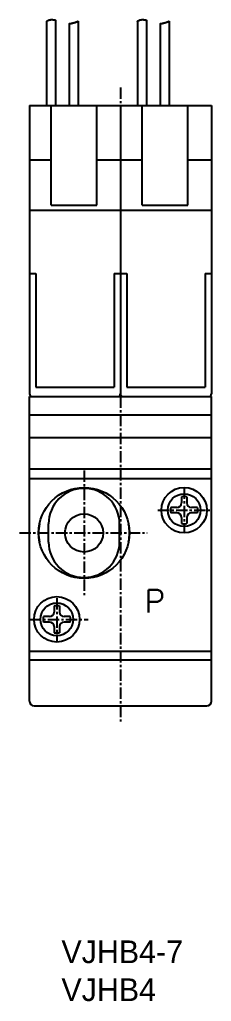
# Model space of a CAD drawing. Extents: x -329 to -68, y 63 to 246.
# Drawn here: x -328.6 to -307.5, y 63.5 to 171.5 of the extents above; entities that cross this region are included whole.
import ezdxf

# ---------------------------------------------------------------- set-up
doc = ezdxf.new("R2010")
doc.units = 0
doc.linetypes.add('CENTER', pattern=[2, 1.25, -0.25, 0.25, -0.25])
doc.layers.get('0').update_dxf_attribs({"linetype": 'CONTINUOUS'})
doc.layers.add('CENTER', color=1, linetype='CENTER')
doc.styles.add('MX_NOTE_STANDARD', font='txt.shx', dxfattribs={"bigfont": 'extfont.shx'})

msp = doc.modelspace()

# ---------------------------------------------------------------- linework, layer by layer
at = {"color": 7, "linetype": 'CONTINUOUS'}
for p, q in [((-325.63, 171.25), (-325.63, 162.01)), ((-324.63, 171.39), (-324.63, 162.01)), ((-323.13, 171.02), (-323.13, 162.01)), ((-322.13, 171.29), (-322.13, 162.01)), ((-315.63, 171.25), (-315.63, 162.01)), ((-314.63, 171.39), (-314.63, 162.01)), ((-313.13, 171.02), (-313.13, 162.01)), ((-312.13, 171.29), (-312.13, 162.01)), ((-327.49, 162.01), (-327.49, 130.31)), ((-327.49, 162.01), (-307.49, 162.01)), ((-325.09, 151.05), (-325.09, 162.01)), ((-320.09, 151.05), (-320.09, 162.01)), ((-317.49, 162.01), (-317.49, 130.31)), ((-315.09, 151.05), (-315.09, 162.01)), ((-310.09, 151.05), (-310.09, 162.01)), ((-307.49, 162.01), (-307.49, 130.31)), ((-325.09, 156.01), (-327.49, 156.01)), ((-315.09, 156.01), (-320.09, 156.01)), ((-307.49, 156.01), (-310.09, 156.01)), ((-327.49, 150.51), (-307.49, 150.51)), ((-325.09, 151.05), (-320.09, 151.05)), ((-315.09, 151.05), (-310.09, 151.05)), ((-327.49, 143.53), (-326.79, 143.53)), ((-326.79, 143.53), (-326.79, 131.03)), ((-318.19, 143.53), (-318.19, 131.03)), ((-318.19, 143.53), (-317.49, 143.53)), ((-317.49, 143.53), (-316.79, 143.53)), ((-316.79, 143.53), (-316.79, 131.03)), ((-308.19, 143.53), (-308.19, 131.03)), ((-308.19, 143.53), (-307.49, 143.53)), ((-326.79, 131.03), (-318.19, 131.03)), ((-316.79, 131.03), (-308.19, 131.03)), ((-327.49, 130.01), (-307.49, 130.01)), ((-327.49, 96.51), (-327.49, 130.01)), ((-307.49, 96.51), (-307.49, 130.01)), ((-327.49, 128.01), (-307.49, 128.01)), ((-327.49, 125.51), (-307.49, 125.51)), ((-307.49, 122.01), (-327.49, 122.01)), ((-327.49, 121.01), (-307.49, 121.01)), ((-310.79, 118.98), (-310.79, 118.31)), ((-310.19, 118.98), (-310.19, 118.31)), ((-311.29, 117.81), (-311.96, 117.81)), ((-309.02, 117.81), (-309.69, 117.81)), ((-311.29, 117.21), (-311.96, 117.21)), ((-310.79, 116.71), (-310.79, 116.04)), ((-310.19, 116.71), (-310.19, 116.04)), ((-309.02, 117.21), (-309.69, 117.21)), ((-325.39, 114.01), (-325.39, 116.01)), ((-317.59, 114.01), (-317.59, 116.01)), ((-324.79, 106.98), (-324.79, 106.31)), ((-324.19, 106.98), (-324.19, 106.31)), ((-325.29, 105.81), (-325.96, 105.81)), ((-323.02, 105.81), (-323.69, 105.81)), ((-325.29, 105.21), (-325.96, 105.21)), ((-323.02, 105.21), (-323.69, 105.21)), ((-324.79, 104.71), (-324.79, 104.04)), ((-324.19, 104.71), (-324.19, 104.04)), ((-327.49, 102.01), (-307.49, 102.01)), ((-307.49, 101.01), (-327.49, 101.01)), ((-326.99, 96.01), (-307.99, 96.01))]:
    msp.add_line(p, q, dxfattribs=at)
at = {"color": 7}
for points in [[(-325.63, 171.25, 0), (-325.63, 171.26, 0), (-325.62, 171.26, 0), (-325.62, 171.26, 0), (-325.62, 171.27, 0), (-325.61, 171.27, 0), (-325.61, 171.27, 0), (-325.61, 171.27, 0), (-325.6, 171.28, 0), (-325.6, 171.28, 0), (-325.59, 171.28, 0), (-325.59, 171.28, 0), (-325.59, 171.29, 0), (-325.58, 171.29, 0), (-325.58, 171.29, 0), (-325.57, 171.3, 0), (-325.57, 171.3, 0), (-325.57, 171.3, 0), (-325.56, 171.3, 0), (-325.56, 171.31, 0), (-325.55, 171.31, 0), (-325.55, 171.31, 0), (-325.55, 171.31, 0), (-325.54, 171.32, 0), (-325.54, 171.32, 0), (-325.53, 171.32, 0), (-325.53, 171.32, 0), (-325.53, 171.33, 0), (-325.52, 171.33, 0), (-325.52, 171.33, 0), (-325.51, 171.34, 0), (-325.51, 171.34, 0), (-325.51, 171.34, 0), (-325.5, 171.34, 0), (-325.5, 171.34, 0), (-325.49, 171.35, 0), (-325.49, 171.35, 0), (-325.49, 171.35, 0), (-325.48, 171.35, 0), (-325.48, 171.36, 0), (-325.47, 171.36, 0), (-325.47, 171.36, 0), (-325.47, 171.36, 0), (-325.46, 171.37, 0), (-325.46, 171.37, 0), (-325.45, 171.37, 0), (-325.45, 171.37, 0), (-325.44, 171.37, 0), (-325.44, 171.38, 0), (-325.44, 171.38, 0), (-325.43, 171.38, 0), (-325.43, 171.38, 0), (-325.42, 171.38, 0), (-325.42, 171.38, 0), (-325.41, 171.39, 0), (-325.41, 171.39, 0), (-325.41, 171.39, 0), (-325.4, 171.39, 0), (-325.4, 171.4, 0), (-325.39, 171.4, 0), (-325.39, 171.4, 0), (-325.38, 171.4, 0), (-325.38, 171.4, 0), (-325.38, 171.4, 0), (-325.37, 171.41, 0), (-325.37, 171.41, 0), (-325.36, 171.41, 0), (-325.36, 171.41, 0), (-325.35, 171.41, 0), (-325.35, 171.41, 0), (-325.34, 171.41, 0), (-325.34, 171.42, 0), (-325.34, 171.42, 0), (-325.33, 171.42, 0), (-325.33, 171.42, 0), (-325.32, 171.42, 0), (-325.32, 171.42, 0), (-325.31, 171.43, 0), (-325.31, 171.43, 0), (-325.3, 171.43, 0), (-325.3, 171.43, 0), (-325.29, 171.43, 0), (-325.29, 171.43, 0), (-325.29, 171.43, 0), (-325.28, 171.43, 0), (-325.28, 171.43, 0), (-325.27, 171.44, 0), (-325.27, 171.44, 0), (-325.26, 171.44, 0), (-325.26, 171.44, 0), (-325.25, 171.44, 0), (-325.25, 171.44, 0), (-325.24, 171.44, 0), (-325.24, 171.44, 0), (-325.23, 171.44, 0), (-325.23, 171.44, 0), (-325.23, 171.44, 0), (-325.22, 171.45, 0), (-325.22, 171.45, 0), (-325.21, 171.45, 0), (-325.21, 171.45, 0), (-325.2, 171.45, 0), (-325.2, 171.45, 0), (-325.19, 171.45, 0), (-325.19, 171.45, 0), (-325.18, 171.45, 0), (-325.18, 171.45, 0), (-325.17, 171.45, 0), (-325.17, 171.45, 0), (-325.16, 171.45, 0), (-325.16, 171.45, 0), (-325.15, 171.46, 0), (-325.15, 171.46, 0), (-325.15, 171.46, 0), (-325.14, 171.46, 0), (-325.14, 171.46, 0), (-325.13, 171.46, 0), (-325.13, 171.46, 0), (-325.12, 171.46, 0), (-325.12, 171.46, 0), (-325.11, 171.46, 0), (-325.11, 171.46, 0), (-325.1, 171.46, 0), (-325.1, 171.46, 0), (-325.09, 171.46, 0), (-325.09, 171.46, 0), (-325.08, 171.46, 0), (-325.08, 171.46, 0), (-325.07, 171.46, 0), (-325.07, 171.46, 0), (-325.06, 171.46, 0), (-325.06, 171.46, 0), (-325.05, 171.46, 0), (-325.05, 171.46, 0), (-325.05, 171.46, 0), (-325.04, 171.46, 0), (-325.04, 171.46, 0), (-325.03, 171.46, 0), (-325.03, 171.46, 0), (-325.02, 171.46, 0), (-325.02, 171.46, 0), (-325.01, 171.46, 0), (-325.01, 171.46, 0), (-325, 171.46, 0), (-325, 171.46, 0), (-324.99, 171.46, 0), (-324.99, 171.46, 0), (-324.98, 171.46, 0), (-324.98, 171.46, 0), (-324.97, 171.46, 0), (-324.97, 171.46, 0), (-324.96, 171.46, 0), (-324.96, 171.46, 0), (-324.96, 171.46, 0), (-324.95, 171.46, 0), (-324.95, 171.46, 0), (-324.94, 171.45, 0), (-324.94, 171.45, 0), (-324.93, 171.45, 0), (-324.93, 171.45, 0), (-324.92, 171.45, 0), (-324.92, 171.45, 0), (-324.91, 171.45, 0), (-324.91, 171.45, 0), (-324.9, 171.45, 0), (-324.9, 171.45, 0), (-324.89, 171.45, 0), (-324.89, 171.45, 0), (-324.89, 171.45, 0), (-324.88, 171.45, 0), (-324.88, 171.45, 0), (-324.87, 171.45, 0), (-324.87, 171.44, 0), (-324.86, 171.44, 0), (-324.86, 171.44, 0), (-324.85, 171.44, 0), (-324.85, 171.44, 0), (-324.84, 171.44, 0), (-324.84, 171.44, 0), (-324.83, 171.44, 0), (-324.83, 171.44, 0), (-324.82, 171.44, 0), (-324.82, 171.44, 0), (-324.82, 171.44, 0), (-324.81, 171.44, 0), (-324.81, 171.43, 0), (-324.8, 171.43, 0), (-324.8, 171.43, 0), (-324.79, 171.43, 0), (-324.79, 171.43, 0), (-324.78, 171.43, 0), (-324.78, 171.43, 0), (-324.77, 171.43, 0), (-324.77, 171.43, 0), (-324.76, 171.43, 0), (-324.76, 171.43, 0), (-324.76, 171.42, 0), (-324.75, 171.42, 0), (-324.75, 171.42, 0), (-324.74, 171.42, 0), (-324.74, 171.42, 0), (-324.73, 171.42, 0), (-324.73, 171.42, 0), (-324.72, 171.42, 0), (-324.72, 171.41, 0), (-324.71, 171.41, 0), (-324.71, 171.41, 0), (-324.7, 171.41, 0), (-324.7, 171.41, 0), (-324.7, 171.41, 0), (-324.69, 171.41, 0), (-324.69, 171.41, 0), (-324.68, 171.41, 0), (-324.68, 171.41, 0), (-324.67, 171.4, 0), (-324.67, 171.4, 0), (-324.66, 171.4, 0), (-324.66, 171.4, 0), (-324.65, 171.4, 0), (-324.65, 171.4, 0), (-324.65, 171.4, 0), (-324.64, 171.4, 0), (-324.64, 171.39, 0), (-324.63, 171.39, 0)], [(-323.13, 171.02, 0), (-323.13, 171.02, 0), (-323.13, 171.02, 0), (-323.13, 171.02, 0), (-323.12, 171.02, 0), (-323.12, 171.02, 0), (-323.12, 171.02, 0), (-323.12, 171.02, 0), (-323.12, 171.02, 0), (-323.12, 171.02, 0), (-323.11, 171.02, 0), (-323.11, 171.02, 0), (-323.11, 171.02, 0), (-323.11, 171.02, 0), (-323.11, 171.02, 0), (-323.11, 171.02, 0), (-323.1, 171.02, 0), (-323.1, 171.02, 0), (-323.1, 171.02, 0), (-323.1, 171.03, 0), (-323.1, 171.03, 0), (-323.1, 171.03, 0), (-323.09, 171.03, 0), (-323.09, 171.03, 0), (-323.09, 171.03, 0), (-323.09, 171.03, 0), (-323.09, 171.03, 0), (-323.09, 171.03, 0), (-323.08, 171.03, 0), (-323.08, 171.03, 0), (-323.08, 171.03, 0), (-323.08, 171.03, 0), (-323.08, 171.03, 0), (-323.08, 171.03, 0), (-323.07, 171.03, 0), (-323.07, 171.03, 0), (-323.07, 171.03, 0), (-323.07, 171.03, 0), (-323.07, 171.03, 0), (-323.06, 171.03, 0), (-323.06, 171.03, 0), (-323.06, 171.03, 0), (-323.06, 171.03, 0), (-323.06, 171.03, 0), (-323.06, 171.03, 0), (-323.05, 171.03, 0), (-323.05, 171.03, 0), (-323.05, 171.03, 0), (-323.05, 171.03, 0), (-323.05, 171.03, 0), (-323.05, 171.03, 0), (-323.04, 171.03, 0), (-323.04, 171.03, 0), (-323.04, 171.03, 0), (-323.04, 171.03, 0), (-323.04, 171.03, 0), (-323.04, 171.03, 0), (-323.03, 171.03, 0), (-323.03, 171.03, 0), (-323.03, 171.03, 0), (-323.03, 171.03, 0), (-323.03, 171.03, 0), (-323.03, 171.03, 0), (-323.02, 171.03, 0), (-323.02, 171.03, 0), (-323.02, 171.03, 0), (-323.02, 171.03, 0), (-323.02, 171.03, 0), (-323.02, 171.03, 0), (-323.01, 171.03, 0), (-323.01, 171.03, 0), (-323.01, 171.03, 0), (-323.01, 171.03, 0), (-323.01, 171.03, 0), (-323.01, 171.03, 0), (-323, 171.03, 0), (-323, 171.03, 0), (-323, 171.03, 0), (-323, 171.03, 0), (-323, 171.03, 0), (-322.99, 171.03, 0), (-322.99, 171.03, 0), (-322.99, 171.03, 0), (-322.99, 171.03, 0), (-322.99, 171.03, 0), (-322.99, 171.03, 0), (-322.98, 171.03, 0), (-322.98, 171.04, 0), (-322.98, 171.04, 0), (-322.98, 171.04, 0), (-322.98, 171.04, 0), (-322.98, 171.04, 0), (-322.97, 171.04, 0), (-322.97, 171.04, 0), (-322.97, 171.04, 0), (-322.97, 171.04, 0), (-322.97, 171.04, 0), (-322.97, 171.04, 0), (-322.96, 171.04, 0), (-322.96, 171.04, 0), (-322.96, 171.04, 0), (-322.96, 171.04, 0), (-322.96, 171.04, 0), (-322.96, 171.04, 0), (-322.95, 171.04, 0), (-322.95, 171.04, 0), (-322.95, 171.04, 0), (-322.95, 171.04, 0), (-322.95, 171.04, 0), (-322.95, 171.04, 0), (-322.94, 171.04, 0), (-322.94, 171.04, 0), (-322.94, 171.04, 0), (-322.94, 171.04, 0), (-322.94, 171.04, 0), (-322.94, 171.04, 0), (-322.93, 171.04, 0), (-322.93, 171.04, 0), (-322.93, 171.04, 0), (-322.93, 171.04, 0), (-322.93, 171.04, 0), (-322.93, 171.04, 0), (-322.92, 171.04, 0), (-322.92, 171.04, 0), (-322.92, 171.04, 0), (-322.92, 171.04, 0), (-322.92, 171.04, 0), (-322.92, 171.04, 0), (-322.91, 171.04, 0), (-322.91, 171.05, 0), (-322.91, 171.05, 0), (-322.91, 171.05, 0), (-322.91, 171.05, 0), (-322.9, 171.05, 0), (-322.9, 171.05, 0), (-322.9, 171.05, 0), (-322.9, 171.05, 0), (-322.9, 171.05, 0), (-322.9, 171.05, 0), (-322.89, 171.05, 0), (-322.89, 171.05, 0), (-322.89, 171.05, 0), (-322.89, 171.05, 0), (-322.89, 171.05, 0), (-322.89, 171.05, 0), (-322.88, 171.05, 0), (-322.88, 171.05, 0), (-322.88, 171.05, 0), (-322.88, 171.05, 0), (-322.88, 171.05, 0), (-322.88, 171.05, 0), (-322.87, 171.05, 0), (-322.87, 171.05, 0), (-322.87, 171.05, 0), (-322.87, 171.05, 0), (-322.87, 171.05, 0), (-322.87, 171.05, 0), (-322.86, 171.05, 0), (-322.86, 171.05, 0), (-322.86, 171.05, 0), (-322.86, 171.06, 0), (-322.86, 171.06, 0), (-322.86, 171.06, 0), (-322.85, 171.06, 0), (-322.85, 171.06, 0), (-322.85, 171.06, 0), (-322.85, 171.06, 0), (-322.85, 171.06, 0), (-322.85, 171.06, 0), (-322.84, 171.06, 0), (-322.84, 171.06, 0), (-322.84, 171.06, 0), (-322.84, 171.06, 0), (-322.84, 171.06, 0), (-322.84, 171.06, 0), (-322.83, 171.06, 0), (-322.83, 171.06, 0), (-322.83, 171.06, 0), (-322.83, 171.06, 0), (-322.83, 171.06, 0), (-322.83, 171.06, 0), (-322.82, 171.06, 0), (-322.82, 171.06, 0), (-322.82, 171.06, 0), (-322.82, 171.06, 0), (-322.82, 171.06, 0), (-322.82, 171.06, 0), (-322.81, 171.06, 0), (-322.81, 171.06, 0), (-322.81, 171.06, 0), (-322.81, 171.06, 0), (-322.81, 171.06, 0), (-322.81, 171.06, 0), (-322.8, 171.06, 0), (-322.8, 171.07, 0), (-322.8, 171.07, 0), (-322.8, 171.07, 0), (-322.8, 171.07, 0), (-322.8, 171.07, 0), (-322.79, 171.07, 0), (-322.79, 171.07, 0), (-322.79, 171.07, 0), (-322.79, 171.07, 0), (-322.79, 171.07, 0), (-322.79, 171.07, 0), (-322.78, 171.07, 0), (-322.78, 171.07, 0), (-322.78, 171.07, 0), (-322.78, 171.07, 0), (-322.78, 171.07, 0), (-322.78, 171.07, 0), (-322.77, 171.07, 0), (-322.77, 171.07, 0), (-322.77, 171.07, 0), (-322.77, 171.07, 0), (-322.77, 171.07, 0), (-322.77, 171.07, 0), (-322.76, 171.07, 0), (-322.76, 171.07, 0), (-322.76, 171.07, 0), (-322.76, 171.07, 0), (-322.76, 171.08, 0), (-322.76, 171.08, 0), (-322.75, 171.08, 0), (-322.75, 171.08, 0), (-322.75, 171.08, 0), (-322.75, 171.08, 0), (-322.75, 171.08, 0), (-322.75, 171.08, 0), (-322.74, 171.08, 0), (-322.74, 171.08, 0), (-322.74, 171.08, 0), (-322.74, 171.08, 0), (-322.74, 171.08, 0), (-322.74, 171.08, 0), (-322.73, 171.08, 0), (-322.73, 171.08, 0), (-322.73, 171.08, 0), (-322.73, 171.08, 0), (-322.73, 171.08, 0), (-322.73, 171.08, 0), (-322.72, 171.08, 0), (-322.72, 171.08, 0), (-322.72, 171.08, 0), (-322.72, 171.09, 0), (-322.72, 171.09, 0), (-322.72, 171.09, 0), (-322.71, 171.09, 0), (-322.71, 171.09, 0), (-322.71, 171.09, 0), (-322.71, 171.09, 0), (-322.71, 171.09, 0), (-322.71, 171.09, 0), (-322.7, 171.09, 0), (-322.7, 171.09, 0), (-322.7, 171.09, 0), (-322.7, 171.09, 0), (-322.7, 171.09, 0), (-322.7, 171.09, 0), (-322.69, 171.09, 0), (-322.69, 171.09, 0), (-322.69, 171.09, 0), (-322.69, 171.09, 0), (-322.69, 171.09, 0), (-322.69, 171.09, 0), (-322.68, 171.09, 0), (-322.68, 171.09, 0), (-322.68, 171.09, 0), (-322.68, 171.09, 0), (-322.68, 171.09, 0), (-322.68, 171.1, 0), (-322.67, 171.1, 0), (-322.67, 171.1, 0), (-322.67, 171.1, 0), (-322.67, 171.1, 0), (-322.67, 171.1, 0), (-322.67, 171.1, 0), (-322.66, 171.1, 0), (-322.66, 171.1, 0), (-322.66, 171.1, 0), (-322.66, 171.1, 0), (-322.66, 171.1, 0), (-322.66, 171.1, 0), (-322.65, 171.1, 0), (-322.65, 171.1, 0), (-322.65, 171.1, 0), (-322.65, 171.1, 0), (-322.65, 171.1, 0), (-322.65, 171.1, 0), (-322.64, 171.1, 0), (-322.64, 171.1, 0), (-322.64, 171.1, 0), (-322.64, 171.1, 0), (-322.64, 171.11, 0), (-322.64, 171.11, 0), (-322.63, 171.11, 0), (-322.63, 171.11, 0), (-322.63, 171.11, 0), (-322.63, 171.11, 0), (-322.63, 171.11, 0), (-322.63, 171.11, 0), (-322.62, 171.11, 0), (-322.62, 171.11, 0), (-322.62, 171.11, 0), (-322.62, 171.11, 0), (-322.62, 171.11, 0), (-322.62, 171.11, 0), (-322.61, 171.11, 0), (-322.61, 171.11, 0), (-322.61, 171.11, 0), (-322.61, 171.11, 0), (-322.61, 171.11, 0), (-322.61, 171.12, 0), (-322.6, 171.12, 0), (-322.6, 171.12, 0), (-322.6, 171.12, 0), (-322.6, 171.12, 0), (-322.6, 171.12, 0), (-322.6, 171.12, 0), (-322.59, 171.12, 0), (-322.59, 171.12, 0), (-322.59, 171.12, 0), (-322.59, 171.12, 0), (-322.59, 171.12, 0), (-322.59, 171.12, 0), (-322.58, 171.12, 0), (-322.58, 171.12, 0), (-322.58, 171.12, 0), (-322.58, 171.12, 0), (-322.58, 171.12, 0), (-322.58, 171.12, 0), (-322.57, 171.12, 0), (-322.57, 171.12, 0), (-322.57, 171.12, 0), (-322.57, 171.12, 0), (-322.57, 171.13, 0), (-322.57, 171.13, 0), (-322.56, 171.13, 0), (-322.56, 171.13, 0), (-322.56, 171.13, 0), (-322.56, 171.13, 0), (-322.56, 171.13, 0), (-322.56, 171.13, 0), (-322.56, 171.13, 0), (-322.55, 171.13, 0), (-322.55, 171.13, 0), (-322.55, 171.13, 0), (-322.55, 171.13, 0), (-322.55, 171.13, 0), (-322.55, 171.13, 0), (-322.54, 171.13, 0), (-322.54, 171.13, 0), (-322.54, 171.13, 0), (-322.54, 171.13, 0), (-322.54, 171.13, 0), (-322.54, 171.14, 0), (-322.53, 171.14, 0), (-322.53, 171.14, 0), (-322.53, 171.14, 0), (-322.53, 171.14, 0), (-322.53, 171.14, 0), (-322.53, 171.14, 0), (-322.52, 171.14, 0), (-322.52, 171.14, 0), (-322.52, 171.14, 0), (-322.52, 171.14, 0), (-322.52, 171.14, 0), (-322.52, 171.14, 0), (-322.51, 171.14, 0), (-322.51, 171.14, 0), (-322.51, 171.14, 0), (-322.51, 171.14, 0), (-322.51, 171.15, 0), (-322.51, 171.15, 0), (-322.5, 171.15, 0), (-322.5, 171.15, 0), (-322.5, 171.15, 0), (-322.5, 171.15, 0), (-322.5, 171.15, 0), (-322.5, 171.15, 0), (-322.49, 171.15, 0), (-322.49, 171.15, 0), (-322.49, 171.15, 0), (-322.49, 171.15, 0), (-322.49, 171.15, 0), (-322.49, 171.15, 0), (-322.48, 171.15, 0), (-322.48, 171.15, 0), (-322.48, 171.15, 0), (-322.48, 171.15, 0), (-322.48, 171.15, 0), (-322.48, 171.16, 0), (-322.48, 171.16, 0), (-322.47, 171.16, 0), (-322.47, 171.16, 0), (-322.47, 171.16, 0), (-322.47, 171.16, 0), (-322.47, 171.16, 0), (-322.47, 171.16, 0), (-322.46, 171.16, 0), (-322.46, 171.16, 0), (-322.46, 171.16, 0), (-322.46, 171.16, 0), (-322.46, 171.16, 0), (-322.46, 171.16, 0), (-322.45, 171.16, 0), (-322.45, 171.16, 0), (-322.45, 171.16, 0), (-322.45, 171.16, 0), (-322.45, 171.16, 0), (-322.45, 171.16, 0), (-322.44, 171.17, 0), (-322.44, 171.17, 0), (-322.44, 171.17, 0), (-322.44, 171.17, 0), (-322.44, 171.17, 0), (-322.44, 171.17, 0), (-322.43, 171.17, 0), (-322.43, 171.17, 0), (-322.43, 171.17, 0), (-322.43, 171.17, 0), (-322.43, 171.17, 0), (-322.43, 171.17, 0), (-322.42, 171.17, 0), (-322.42, 171.17, 0), (-322.42, 171.17, 0), (-322.42, 171.17, 0), (-322.42, 171.18, 0), (-322.42, 171.18, 0), (-322.42, 171.18, 0), (-322.41, 171.18, 0), (-322.41, 171.18, 0), (-322.41, 171.18, 0), (-322.41, 171.18, 0), (-322.41, 171.18, 0), (-322.41, 171.18, 0), (-322.4, 171.18, 0), (-322.4, 171.18, 0), (-322.4, 171.18, 0), (-322.4, 171.18, 0), (-322.4, 171.18, 0), (-322.4, 171.18, 0), (-322.39, 171.18, 0), (-322.39, 171.18, 0), (-322.39, 171.19, 0), (-322.39, 171.19, 0), (-322.39, 171.19, 0), (-322.39, 171.19, 0), (-322.38, 171.19, 0), (-322.38, 171.19, 0), (-322.38, 171.19, 0), (-322.38, 171.19, 0), (-322.38, 171.19, 0), (-322.38, 171.19, 0), (-322.37, 171.19, 0), (-322.37, 171.19, 0), (-322.37, 171.19, 0), (-322.37, 171.19, 0), (-322.37, 171.19, 0), (-322.37, 171.19, 0), (-322.37, 171.19, 0), (-322.36, 171.19, 0), (-322.36, 171.19, 0), (-322.36, 171.2, 0), (-322.36, 171.2, 0), (-322.36, 171.2, 0), (-322.36, 171.2, 0), (-322.35, 171.2, 0), (-322.35, 171.2, 0), (-322.35, 171.2, 0), (-322.35, 171.2, 0), (-322.35, 171.2, 0), (-322.35, 171.2, 0), (-322.34, 171.2, 0), (-322.34, 171.2, 0), (-322.34, 171.2, 0), (-322.34, 171.2, 0), (-322.34, 171.2, 0), (-322.34, 171.21, 0), (-322.33, 171.21, 0), (-322.33, 171.21, 0), (-322.33, 171.21, 0), (-322.33, 171.21, 0), (-322.33, 171.21, 0), (-322.33, 171.21, 0), (-322.33, 171.21, 0), (-322.32, 171.21, 0), (-322.32, 171.21, 0), (-322.32, 171.21, 0), (-322.32, 171.21, 0), (-322.32, 171.21, 0), (-322.32, 171.21, 0), (-322.31, 171.21, 0), (-322.31, 171.21, 0), (-322.31, 171.22, 0), (-322.31, 171.22, 0), (-322.31, 171.22, 0), (-322.31, 171.22, 0), (-322.3, 171.22, 0), (-322.3, 171.22, 0), (-322.3, 171.22, 0), (-322.3, 171.22, 0), (-322.3, 171.22, 0), (-322.3, 171.22, 0), (-322.29, 171.22, 0), (-322.29, 171.22, 0), (-322.29, 171.22, 0), (-322.29, 171.22, 0), (-322.29, 171.22, 0), (-322.29, 171.22, 0), (-322.29, 171.22, 0), (-322.28, 171.22, 0), (-322.28, 171.23, 0), (-322.28, 171.23, 0), (-322.28, 171.23, 0), (-322.28, 171.23, 0), (-322.28, 171.23, 0), (-322.27, 171.23, 0), (-322.27, 171.23, 0), (-322.27, 171.23, 0), (-322.27, 171.23, 0), (-322.27, 171.23, 0), (-322.27, 171.23, 0), (-322.26, 171.23, 0), (-322.26, 171.23, 0), (-322.26, 171.23, 0), (-322.26, 171.24, 0), (-322.26, 171.24, 0), (-322.26, 171.24, 0), (-322.25, 171.24, 0), (-322.25, 171.24, 0), (-322.25, 171.24, 0), (-322.25, 171.24, 0), (-322.25, 171.24, 0), (-322.25, 171.24, 0), (-322.25, 171.24, 0), (-322.24, 171.24, 0), (-322.24, 171.24, 0), (-322.24, 171.24, 0), (-322.24, 171.24, 0), (-322.24, 171.24, 0), (-322.24, 171.24, 0), (-322.23, 171.25, 0), (-322.23, 171.25, 0), (-322.23, 171.25, 0), (-322.23, 171.25, 0), (-322.23, 171.25, 0), (-322.23, 171.25, 0), (-322.22, 171.25, 0), (-322.22, 171.25, 0), (-322.22, 171.25, 0), (-322.22, 171.25, 0), (-322.22, 171.25, 0), (-322.22, 171.25, 0), (-322.22, 171.25, 0), (-322.21, 171.25, 0), (-322.21, 171.25, 0), (-322.21, 171.25, 0), (-322.21, 171.25, 0), (-322.21, 171.26, 0), (-322.21, 171.26, 0), (-322.2, 171.26, 0), (-322.2, 171.26, 0), (-322.2, 171.26, 0), (-322.2, 171.26, 0), (-322.2, 171.26, 0), (-322.2, 171.26, 0), (-322.19, 171.26, 0), (-322.19, 171.26, 0), (-322.19, 171.26, 0), (-322.19, 171.26, 0), (-322.19, 171.26, 0), (-322.19, 171.26, 0), (-322.19, 171.26, 0), (-322.18, 171.27, 0), (-322.18, 171.27, 0), (-322.18, 171.27, 0), (-322.18, 171.27, 0), (-322.18, 171.27, 0), (-322.18, 171.27, 0), (-322.17, 171.27, 0), (-322.17, 171.27, 0), (-322.17, 171.27, 0), (-322.17, 171.27, 0), (-322.17, 171.27, 0), (-322.17, 171.27, 0), (-322.16, 171.27, 0), (-322.16, 171.27, 0), (-322.16, 171.27, 0), (-322.16, 171.28, 0), (-322.16, 171.28, 0), (-322.16, 171.28, 0), (-322.16, 171.28, 0), (-322.15, 171.28, 0), (-322.15, 171.28, 0), (-322.15, 171.28, 0), (-322.15, 171.28, 0), (-322.15, 171.28, 0), (-322.15, 171.28, 0), (-322.14, 171.28, 0), (-322.14, 171.28, 0), (-322.14, 171.28, 0), (-322.14, 171.28, 0), (-322.14, 171.28, 0), (-322.14, 171.29, 0), (-322.13, 171.29, 0), (-322.13, 171.29, 0), (-322.13, 171.29, 0)], [(-315.63, 171.25, 0), (-315.63, 171.26, 0), (-315.62, 171.26, 0), (-315.62, 171.26, 0), (-315.62, 171.27, 0), (-315.61, 171.27, 0), (-315.61, 171.27, 0), (-315.61, 171.27, 0), (-315.6, 171.28, 0), (-315.6, 171.28, 0), (-315.59, 171.28, 0), (-315.59, 171.28, 0), (-315.59, 171.29, 0), (-315.58, 171.29, 0), (-315.58, 171.29, 0), (-315.57, 171.3, 0), (-315.57, 171.3, 0), (-315.57, 171.3, 0), (-315.56, 171.3, 0), (-315.56, 171.31, 0), (-315.55, 171.31, 0), (-315.55, 171.31, 0), (-315.55, 171.31, 0), (-315.54, 171.32, 0), (-315.54, 171.32, 0), (-315.53, 171.32, 0), (-315.53, 171.32, 0), (-315.53, 171.33, 0), (-315.52, 171.33, 0), (-315.52, 171.33, 0), (-315.51, 171.34, 0), (-315.51, 171.34, 0), (-315.51, 171.34, 0), (-315.5, 171.34, 0), (-315.5, 171.34, 0), (-315.49, 171.35, 0), (-315.49, 171.35, 0), (-315.49, 171.35, 0), (-315.48, 171.35, 0), (-315.48, 171.36, 0), (-315.47, 171.36, 0), (-315.47, 171.36, 0), (-315.47, 171.36, 0), (-315.46, 171.37, 0), (-315.46, 171.37, 0), (-315.45, 171.37, 0), (-315.45, 171.37, 0), (-315.44, 171.37, 0), (-315.44, 171.38, 0), (-315.44, 171.38, 0), (-315.43, 171.38, 0), (-315.43, 171.38, 0), (-315.42, 171.38, 0), (-315.42, 171.38, 0), (-315.41, 171.39, 0), (-315.41, 171.39, 0), (-315.41, 171.39, 0), (-315.4, 171.39, 0), (-315.4, 171.4, 0), (-315.39, 171.4, 0), (-315.39, 171.4, 0), (-315.38, 171.4, 0), (-315.38, 171.4, 0), (-315.38, 171.4, 0), (-315.37, 171.41, 0), (-315.37, 171.41, 0), (-315.36, 171.41, 0), (-315.36, 171.41, 0), (-315.35, 171.41, 0), (-315.35, 171.41, 0), (-315.34, 171.41, 0), (-315.34, 171.42, 0), (-315.34, 171.42, 0), (-315.33, 171.42, 0), (-315.33, 171.42, 0), (-315.32, 171.42, 0), (-315.32, 171.42, 0), (-315.31, 171.43, 0), (-315.31, 171.43, 0), (-315.3, 171.43, 0), (-315.3, 171.43, 0), (-315.29, 171.43, 0), (-315.29, 171.43, 0), (-315.29, 171.43, 0), (-315.28, 171.43, 0), (-315.28, 171.43, 0), (-315.27, 171.44, 0), (-315.27, 171.44, 0), (-315.26, 171.44, 0), (-315.26, 171.44, 0), (-315.25, 171.44, 0), (-315.25, 171.44, 0), (-315.24, 171.44, 0), (-315.24, 171.44, 0), (-315.23, 171.44, 0), (-315.23, 171.44, 0), (-315.23, 171.44, 0), (-315.22, 171.45, 0), (-315.22, 171.45, 0), (-315.21, 171.45, 0), (-315.21, 171.45, 0), (-315.2, 171.45, 0), (-315.2, 171.45, 0), (-315.19, 171.45, 0), (-315.19, 171.45, 0), (-315.18, 171.45, 0), (-315.18, 171.45, 0), (-315.17, 171.45, 0), (-315.17, 171.45, 0), (-315.16, 171.45, 0), (-315.16, 171.45, 0), (-315.15, 171.46, 0), (-315.15, 171.46, 0), (-315.15, 171.46, 0), (-315.14, 171.46, 0), (-315.14, 171.46, 0), (-315.13, 171.46, 0), (-315.13, 171.46, 0), (-315.12, 171.46, 0), (-315.12, 171.46, 0), (-315.11, 171.46, 0), (-315.11, 171.46, 0), (-315.1, 171.46, 0), (-315.1, 171.46, 0), (-315.09, 171.46, 0), (-315.09, 171.46, 0), (-315.08, 171.46, 0), (-315.08, 171.46, 0), (-315.07, 171.46, 0), (-315.07, 171.46, 0), (-315.06, 171.46, 0), (-315.06, 171.46, 0), (-315.05, 171.46, 0), (-315.05, 171.46, 0), (-315.05, 171.46, 0), (-315.04, 171.46, 0), (-315.04, 171.46, 0), (-315.03, 171.46, 0), (-315.03, 171.46, 0), (-315.02, 171.46, 0), (-315.02, 171.46, 0), (-315.01, 171.46, 0), (-315.01, 171.46, 0), (-315, 171.46, 0), (-315, 171.46, 0), (-314.99, 171.46, 0), (-314.99, 171.46, 0), (-314.98, 171.46, 0), (-314.98, 171.46, 0), (-314.97, 171.46, 0), (-314.97, 171.46, 0), (-314.96, 171.46, 0), (-314.96, 171.46, 0), (-314.96, 171.46, 0), (-314.95, 171.46, 0), (-314.95, 171.46, 0), (-314.94, 171.45, 0), (-314.94, 171.45, 0), (-314.93, 171.45, 0), (-314.93, 171.45, 0), (-314.92, 171.45, 0), (-314.92, 171.45, 0), (-314.91, 171.45, 0), (-314.91, 171.45, 0), (-314.9, 171.45, 0), (-314.9, 171.45, 0), (-314.89, 171.45, 0), (-314.89, 171.45, 0), (-314.89, 171.45, 0), (-314.88, 171.45, 0), (-314.88, 171.45, 0), (-314.87, 171.45, 0), (-314.87, 171.44, 0), (-314.86, 171.44, 0), (-314.86, 171.44, 0), (-314.85, 171.44, 0), (-314.85, 171.44, 0), (-314.84, 171.44, 0), (-314.84, 171.44, 0), (-314.83, 171.44, 0), (-314.83, 171.44, 0), (-314.82, 171.44, 0), (-314.82, 171.44, 0), (-314.82, 171.44, 0), (-314.81, 171.44, 0), (-314.81, 171.43, 0), (-314.8, 171.43, 0), (-314.8, 171.43, 0), (-314.79, 171.43, 0), (-314.79, 171.43, 0), (-314.78, 171.43, 0), (-314.78, 171.43, 0), (-314.77, 171.43, 0), (-314.77, 171.43, 0), (-314.76, 171.43, 0), (-314.76, 171.43, 0), (-314.76, 171.42, 0), (-314.75, 171.42, 0), (-314.75, 171.42, 0), (-314.74, 171.42, 0), (-314.74, 171.42, 0), (-314.73, 171.42, 0), (-314.73, 171.42, 0), (-314.72, 171.42, 0), (-314.72, 171.41, 0), (-314.71, 171.41, 0), (-314.71, 171.41, 0), (-314.7, 171.41, 0), (-314.7, 171.41, 0), (-314.7, 171.41, 0), (-314.69, 171.41, 0), (-314.69, 171.41, 0), (-314.68, 171.41, 0), (-314.68, 171.41, 0), (-314.67, 171.4, 0), (-314.67, 171.4, 0), (-314.66, 171.4, 0), (-314.66, 171.4, 0), (-314.65, 171.4, 0), (-314.65, 171.4, 0), (-314.65, 171.4, 0), (-314.64, 171.4, 0), (-314.64, 171.39, 0), (-314.63, 171.39, 0)], [(-313.13, 171.02, 0), (-313.13, 171.02, 0), (-313.13, 171.02, 0), (-313.13, 171.02, 0), (-313.12, 171.02, 0), (-313.12, 171.02, 0), (-313.12, 171.02, 0), (-313.12, 171.02, 0), (-313.12, 171.02, 0), (-313.12, 171.02, 0), (-313.11, 171.02, 0), (-313.11, 171.02, 0), (-313.11, 171.02, 0), (-313.11, 171.02, 0), (-313.11, 171.02, 0), (-313.11, 171.02, 0), (-313.1, 171.02, 0), (-313.1, 171.02, 0), (-313.1, 171.02, 0), (-313.1, 171.03, 0), (-313.1, 171.03, 0), (-313.1, 171.03, 0), (-313.09, 171.03, 0), (-313.09, 171.03, 0), (-313.09, 171.03, 0), (-313.09, 171.03, 0), (-313.09, 171.03, 0), (-313.09, 171.03, 0), (-313.08, 171.03, 0), (-313.08, 171.03, 0), (-313.08, 171.03, 0), (-313.08, 171.03, 0), (-313.08, 171.03, 0), (-313.08, 171.03, 0), (-313.07, 171.03, 0), (-313.07, 171.03, 0), (-313.07, 171.03, 0), (-313.07, 171.03, 0), (-313.07, 171.03, 0), (-313.06, 171.03, 0), (-313.06, 171.03, 0), (-313.06, 171.03, 0), (-313.06, 171.03, 0), (-313.06, 171.03, 0), (-313.06, 171.03, 0), (-313.05, 171.03, 0), (-313.05, 171.03, 0), (-313.05, 171.03, 0), (-313.05, 171.03, 0), (-313.05, 171.03, 0), (-313.05, 171.03, 0), (-313.04, 171.03, 0), (-313.04, 171.03, 0), (-313.04, 171.03, 0), (-313.04, 171.03, 0), (-313.04, 171.03, 0), (-313.04, 171.03, 0), (-313.03, 171.03, 0), (-313.03, 171.03, 0), (-313.03, 171.03, 0), (-313.03, 171.03, 0), (-313.03, 171.03, 0), (-313.03, 171.03, 0), (-313.02, 171.03, 0), (-313.02, 171.03, 0), (-313.02, 171.03, 0), (-313.02, 171.03, 0), (-313.02, 171.03, 0), (-313.02, 171.03, 0), (-313.01, 171.03, 0), (-313.01, 171.03, 0), (-313.01, 171.03, 0), (-313.01, 171.03, 0), (-313.01, 171.03, 0), (-313.01, 171.03, 0), (-313, 171.03, 0), (-313, 171.03, 0), (-313, 171.03, 0), (-313, 171.03, 0), (-313, 171.03, 0), (-312.99, 171.03, 0), (-312.99, 171.03, 0), (-312.99, 171.03, 0), (-312.99, 171.03, 0), (-312.99, 171.03, 0), (-312.99, 171.03, 0), (-312.98, 171.03, 0), (-312.98, 171.04, 0), (-312.98, 171.04, 0), (-312.98, 171.04, 0), (-312.98, 171.04, 0), (-312.98, 171.04, 0), (-312.97, 171.04, 0), (-312.97, 171.04, 0), (-312.97, 171.04, 0), (-312.97, 171.04, 0), (-312.97, 171.04, 0), (-312.97, 171.04, 0), (-312.96, 171.04, 0), (-312.96, 171.04, 0), (-312.96, 171.04, 0), (-312.96, 171.04, 0), (-312.96, 171.04, 0), (-312.96, 171.04, 0), (-312.95, 171.04, 0), (-312.95, 171.04, 0), (-312.95, 171.04, 0), (-312.95, 171.04, 0), (-312.95, 171.04, 0), (-312.95, 171.04, 0), (-312.94, 171.04, 0), (-312.94, 171.04, 0), (-312.94, 171.04, 0), (-312.94, 171.04, 0), (-312.94, 171.04, 0), (-312.94, 171.04, 0), (-312.93, 171.04, 0), (-312.93, 171.04, 0), (-312.93, 171.04, 0), (-312.93, 171.04, 0), (-312.93, 171.04, 0), (-312.93, 171.04, 0), (-312.92, 171.04, 0), (-312.92, 171.04, 0), (-312.92, 171.04, 0), (-312.92, 171.04, 0), (-312.92, 171.04, 0), (-312.92, 171.04, 0), (-312.91, 171.04, 0), (-312.91, 171.05, 0), (-312.91, 171.05, 0), (-312.91, 171.05, 0), (-312.91, 171.05, 0), (-312.9, 171.05, 0), (-312.9, 171.05, 0), (-312.9, 171.05, 0), (-312.9, 171.05, 0), (-312.9, 171.05, 0), (-312.9, 171.05, 0), (-312.89, 171.05, 0), (-312.89, 171.05, 0), (-312.89, 171.05, 0), (-312.89, 171.05, 0), (-312.89, 171.05, 0), (-312.89, 171.05, 0), (-312.88, 171.05, 0), (-312.88, 171.05, 0), (-312.88, 171.05, 0), (-312.88, 171.05, 0), (-312.88, 171.05, 0), (-312.88, 171.05, 0), (-312.87, 171.05, 0), (-312.87, 171.05, 0), (-312.87, 171.05, 0), (-312.87, 171.05, 0), (-312.87, 171.05, 0), (-312.87, 171.05, 0), (-312.86, 171.05, 0), (-312.86, 171.05, 0), (-312.86, 171.05, 0), (-312.86, 171.06, 0), (-312.86, 171.06, 0), (-312.86, 171.06, 0), (-312.85, 171.06, 0), (-312.85, 171.06, 0), (-312.85, 171.06, 0), (-312.85, 171.06, 0), (-312.85, 171.06, 0), (-312.85, 171.06, 0), (-312.84, 171.06, 0), (-312.84, 171.06, 0), (-312.84, 171.06, 0), (-312.84, 171.06, 0), (-312.84, 171.06, 0), (-312.84, 171.06, 0), (-312.83, 171.06, 0), (-312.83, 171.06, 0), (-312.83, 171.06, 0), (-312.83, 171.06, 0), (-312.83, 171.06, 0), (-312.83, 171.06, 0), (-312.82, 171.06, 0), (-312.82, 171.06, 0), (-312.82, 171.06, 0), (-312.82, 171.06, 0), (-312.82, 171.06, 0), (-312.82, 171.06, 0), (-312.81, 171.06, 0), (-312.81, 171.06, 0), (-312.81, 171.06, 0), (-312.81, 171.06, 0), (-312.81, 171.06, 0), (-312.81, 171.06, 0), (-312.8, 171.06, 0), (-312.8, 171.07, 0), (-312.8, 171.07, 0), (-312.8, 171.07, 0), (-312.8, 171.07, 0), (-312.8, 171.07, 0), (-312.79, 171.07, 0), (-312.79, 171.07, 0), (-312.79, 171.07, 0), (-312.79, 171.07, 0), (-312.79, 171.07, 0), (-312.79, 171.07, 0), (-312.78, 171.07, 0), (-312.78, 171.07, 0), (-312.78, 171.07, 0), (-312.78, 171.07, 0), (-312.78, 171.07, 0), (-312.78, 171.07, 0), (-312.77, 171.07, 0), (-312.77, 171.07, 0), (-312.77, 171.07, 0), (-312.77, 171.07, 0), (-312.77, 171.07, 0), (-312.77, 171.07, 0), (-312.76, 171.07, 0), (-312.76, 171.07, 0), (-312.76, 171.07, 0), (-312.76, 171.07, 0), (-312.76, 171.08, 0), (-312.76, 171.08, 0), (-312.75, 171.08, 0), (-312.75, 171.08, 0), (-312.75, 171.08, 0), (-312.75, 171.08, 0), (-312.75, 171.08, 0), (-312.75, 171.08, 0), (-312.74, 171.08, 0), (-312.74, 171.08, 0), (-312.74, 171.08, 0), (-312.74, 171.08, 0), (-312.74, 171.08, 0), (-312.74, 171.08, 0), (-312.73, 171.08, 0), (-312.73, 171.08, 0), (-312.73, 171.08, 0), (-312.73, 171.08, 0), (-312.73, 171.08, 0), (-312.73, 171.08, 0), (-312.72, 171.08, 0), (-312.72, 171.08, 0), (-312.72, 171.08, 0), (-312.72, 171.09, 0), (-312.72, 171.09, 0), (-312.72, 171.09, 0), (-312.71, 171.09, 0), (-312.71, 171.09, 0), (-312.71, 171.09, 0), (-312.71, 171.09, 0), (-312.71, 171.09, 0), (-312.71, 171.09, 0), (-312.7, 171.09, 0), (-312.7, 171.09, 0), (-312.7, 171.09, 0), (-312.7, 171.09, 0), (-312.7, 171.09, 0), (-312.7, 171.09, 0), (-312.69, 171.09, 0), (-312.69, 171.09, 0), (-312.69, 171.09, 0), (-312.69, 171.09, 0), (-312.69, 171.09, 0), (-312.69, 171.09, 0), (-312.68, 171.09, 0), (-312.68, 171.09, 0), (-312.68, 171.09, 0), (-312.68, 171.09, 0), (-312.68, 171.09, 0), (-312.68, 171.1, 0), (-312.67, 171.1, 0), (-312.67, 171.1, 0), (-312.67, 171.1, 0), (-312.67, 171.1, 0), (-312.67, 171.1, 0), (-312.67, 171.1, 0), (-312.66, 171.1, 0), (-312.66, 171.1, 0), (-312.66, 171.1, 0), (-312.66, 171.1, 0), (-312.66, 171.1, 0), (-312.66, 171.1, 0), (-312.65, 171.1, 0), (-312.65, 171.1, 0), (-312.65, 171.1, 0), (-312.65, 171.1, 0), (-312.65, 171.1, 0), (-312.65, 171.1, 0), (-312.64, 171.1, 0), (-312.64, 171.1, 0), (-312.64, 171.1, 0), (-312.64, 171.1, 0), (-312.64, 171.11, 0), (-312.64, 171.11, 0), (-312.63, 171.11, 0), (-312.63, 171.11, 0), (-312.63, 171.11, 0), (-312.63, 171.11, 0), (-312.63, 171.11, 0), (-312.63, 171.11, 0), (-312.62, 171.11, 0), (-312.62, 171.11, 0), (-312.62, 171.11, 0), (-312.62, 171.11, 0), (-312.62, 171.11, 0), (-312.62, 171.11, 0), (-312.61, 171.11, 0), (-312.61, 171.11, 0), (-312.61, 171.11, 0), (-312.61, 171.11, 0), (-312.61, 171.11, 0), (-312.61, 171.12, 0), (-312.6, 171.12, 0), (-312.6, 171.12, 0), (-312.6, 171.12, 0), (-312.6, 171.12, 0), (-312.6, 171.12, 0), (-312.6, 171.12, 0), (-312.59, 171.12, 0), (-312.59, 171.12, 0), (-312.59, 171.12, 0), (-312.59, 171.12, 0), (-312.59, 171.12, 0), (-312.59, 171.12, 0), (-312.58, 171.12, 0), (-312.58, 171.12, 0), (-312.58, 171.12, 0), (-312.58, 171.12, 0), (-312.58, 171.12, 0), (-312.58, 171.12, 0), (-312.57, 171.12, 0), (-312.57, 171.12, 0), (-312.57, 171.12, 0), (-312.57, 171.12, 0), (-312.57, 171.13, 0), (-312.57, 171.13, 0), (-312.56, 171.13, 0), (-312.56, 171.13, 0), (-312.56, 171.13, 0), (-312.56, 171.13, 0), (-312.56, 171.13, 0), (-312.56, 171.13, 0), (-312.56, 171.13, 0), (-312.55, 171.13, 0), (-312.55, 171.13, 0), (-312.55, 171.13, 0), (-312.55, 171.13, 0), (-312.55, 171.13, 0), (-312.55, 171.13, 0), (-312.54, 171.13, 0), (-312.54, 171.13, 0), (-312.54, 171.13, 0), (-312.54, 171.13, 0), (-312.54, 171.13, 0), (-312.54, 171.14, 0), (-312.53, 171.14, 0), (-312.53, 171.14, 0), (-312.53, 171.14, 0), (-312.53, 171.14, 0), (-312.53, 171.14, 0), (-312.53, 171.14, 0), (-312.52, 171.14, 0), (-312.52, 171.14, 0), (-312.52, 171.14, 0), (-312.52, 171.14, 0), (-312.52, 171.14, 0), (-312.52, 171.14, 0), (-312.51, 171.14, 0), (-312.51, 171.14, 0), (-312.51, 171.14, 0), (-312.51, 171.14, 0), (-312.51, 171.15, 0), (-312.51, 171.15, 0), (-312.5, 171.15, 0), (-312.5, 171.15, 0), (-312.5, 171.15, 0), (-312.5, 171.15, 0), (-312.5, 171.15, 0), (-312.5, 171.15, 0), (-312.49, 171.15, 0), (-312.49, 171.15, 0), (-312.49, 171.15, 0), (-312.49, 171.15, 0), (-312.49, 171.15, 0), (-312.49, 171.15, 0), (-312.48, 171.15, 0), (-312.48, 171.15, 0), (-312.48, 171.15, 0), (-312.48, 171.15, 0), (-312.48, 171.15, 0), (-312.48, 171.16, 0), (-312.48, 171.16, 0), (-312.47, 171.16, 0), (-312.47, 171.16, 0), (-312.47, 171.16, 0), (-312.47, 171.16, 0), (-312.47, 171.16, 0), (-312.47, 171.16, 0), (-312.46, 171.16, 0), (-312.46, 171.16, 0), (-312.46, 171.16, 0), (-312.46, 171.16, 0), (-312.46, 171.16, 0), (-312.46, 171.16, 0), (-312.45, 171.16, 0), (-312.45, 171.16, 0), (-312.45, 171.16, 0), (-312.45, 171.16, 0), (-312.45, 171.16, 0), (-312.45, 171.16, 0), (-312.44, 171.17, 0), (-312.44, 171.17, 0), (-312.44, 171.17, 0), (-312.44, 171.17, 0), (-312.44, 171.17, 0), (-312.44, 171.17, 0), (-312.43, 171.17, 0), (-312.43, 171.17, 0), (-312.43, 171.17, 0), (-312.43, 171.17, 0), (-312.43, 171.17, 0), (-312.43, 171.17, 0), (-312.42, 171.17, 0), (-312.42, 171.17, 0), (-312.42, 171.17, 0), (-312.42, 171.17, 0), (-312.42, 171.18, 0), (-312.42, 171.18, 0), (-312.42, 171.18, 0), (-312.41, 171.18, 0), (-312.41, 171.18, 0), (-312.41, 171.18, 0), (-312.41, 171.18, 0), (-312.41, 171.18, 0), (-312.41, 171.18, 0), (-312.4, 171.18, 0), (-312.4, 171.18, 0), (-312.4, 171.18, 0), (-312.4, 171.18, 0), (-312.4, 171.18, 0), (-312.4, 171.18, 0), (-312.39, 171.18, 0), (-312.39, 171.18, 0), (-312.39, 171.19, 0), (-312.39, 171.19, 0), (-312.39, 171.19, 0), (-312.39, 171.19, 0), (-312.38, 171.19, 0), (-312.38, 171.19, 0), (-312.38, 171.19, 0), (-312.38, 171.19, 0), (-312.38, 171.19, 0), (-312.38, 171.19, 0), (-312.37, 171.19, 0), (-312.37, 171.19, 0), (-312.37, 171.19, 0), (-312.37, 171.19, 0), (-312.37, 171.19, 0), (-312.37, 171.19, 0), (-312.37, 171.19, 0), (-312.36, 171.19, 0), (-312.36, 171.19, 0), (-312.36, 171.2, 0), (-312.36, 171.2, 0), (-312.36, 171.2, 0), (-312.36, 171.2, 0), (-312.35, 171.2, 0), (-312.35, 171.2, 0), (-312.35, 171.2, 0), (-312.35, 171.2, 0), (-312.35, 171.2, 0), (-312.35, 171.2, 0), (-312.34, 171.2, 0), (-312.34, 171.2, 0), (-312.34, 171.2, 0), (-312.34, 171.2, 0), (-312.34, 171.2, 0), (-312.34, 171.21, 0), (-312.33, 171.21, 0), (-312.33, 171.21, 0), (-312.33, 171.21, 0), (-312.33, 171.21, 0), (-312.33, 171.21, 0), (-312.33, 171.21, 0), (-312.33, 171.21, 0), (-312.32, 171.21, 0), (-312.32, 171.21, 0), (-312.32, 171.21, 0), (-312.32, 171.21, 0), (-312.32, 171.21, 0), (-312.32, 171.21, 0), (-312.31, 171.21, 0), (-312.31, 171.21, 0), (-312.31, 171.22, 0), (-312.31, 171.22, 0), (-312.31, 171.22, 0), (-312.31, 171.22, 0), (-312.3, 171.22, 0), (-312.3, 171.22, 0), (-312.3, 171.22, 0), (-312.3, 171.22, 0), (-312.3, 171.22, 0), (-312.3, 171.22, 0), (-312.29, 171.22, 0), (-312.29, 171.22, 0), (-312.29, 171.22, 0), (-312.29, 171.22, 0), (-312.29, 171.22, 0), (-312.29, 171.22, 0), (-312.29, 171.22, 0), (-312.28, 171.22, 0), (-312.28, 171.23, 0), (-312.28, 171.23, 0), (-312.28, 171.23, 0), (-312.28, 171.23, 0), (-312.28, 171.23, 0), (-312.27, 171.23, 0), (-312.27, 171.23, 0), (-312.27, 171.23, 0), (-312.27, 171.23, 0), (-312.27, 171.23, 0), (-312.27, 171.23, 0), (-312.26, 171.23, 0), (-312.26, 171.23, 0), (-312.26, 171.23, 0), (-312.26, 171.24, 0), (-312.26, 171.24, 0), (-312.26, 171.24, 0), (-312.25, 171.24, 0), (-312.25, 171.24, 0), (-312.25, 171.24, 0), (-312.25, 171.24, 0), (-312.25, 171.24, 0), (-312.25, 171.24, 0), (-312.25, 171.24, 0), (-312.24, 171.24, 0), (-312.24, 171.24, 0), (-312.24, 171.24, 0), (-312.24, 171.24, 0), (-312.24, 171.24, 0), (-312.24, 171.24, 0), (-312.23, 171.25, 0), (-312.23, 171.25, 0), (-312.23, 171.25, 0), (-312.23, 171.25, 0), (-312.23, 171.25, 0), (-312.23, 171.25, 0), (-312.22, 171.25, 0), (-312.22, 171.25, 0), (-312.22, 171.25, 0), (-312.22, 171.25, 0), (-312.22, 171.25, 0), (-312.22, 171.25, 0), (-312.22, 171.25, 0), (-312.21, 171.25, 0), (-312.21, 171.25, 0), (-312.21, 171.25, 0), (-312.21, 171.25, 0), (-312.21, 171.26, 0), (-312.21, 171.26, 0), (-312.2, 171.26, 0), (-312.2, 171.26, 0), (-312.2, 171.26, 0), (-312.2, 171.26, 0), (-312.2, 171.26, 0), (-312.2, 171.26, 0), (-312.19, 171.26, 0), (-312.19, 171.26, 0), (-312.19, 171.26, 0), (-312.19, 171.26, 0), (-312.19, 171.26, 0), (-312.19, 171.26, 0), (-312.19, 171.26, 0), (-312.18, 171.27, 0), (-312.18, 171.27, 0), (-312.18, 171.27, 0), (-312.18, 171.27, 0), (-312.18, 171.27, 0), (-312.18, 171.27, 0), (-312.17, 171.27, 0), (-312.17, 171.27, 0), (-312.17, 171.27, 0), (-312.17, 171.27, 0), (-312.17, 171.27, 0), (-312.17, 171.27, 0), (-312.16, 171.27, 0), (-312.16, 171.27, 0), (-312.16, 171.27, 0), (-312.16, 171.28, 0), (-312.16, 171.28, 0), (-312.16, 171.28, 0), (-312.16, 171.28, 0), (-312.15, 171.28, 0), (-312.15, 171.28, 0), (-312.15, 171.28, 0), (-312.15, 171.28, 0), (-312.15, 171.28, 0), (-312.15, 171.28, 0), (-312.14, 171.28, 0), (-312.14, 171.28, 0), (-312.14, 171.28, 0), (-312.14, 171.28, 0), (-312.14, 171.28, 0), (-312.14, 171.29, 0), (-312.13, 171.29, 0), (-312.13, 171.29, 0), (-312.13, 171.29, 0)]]:
    msp.add_polyline3d(points, dxfattribs=at)
at = {"color": 7, "linetype": 'CONTINUOUS'}
for centre, radius in [((-321.49, 115.01), 5), ((-310.49, 117.51), 2.5), ((-310.49, 117.51), 1.8), ((-321.49, 115.01), 2.1), ((-324.49, 105.51), 2.5), ((-324.49, 105.51), 1.8)]:
    msp.add_circle(centre, radius, dxfattribs=at)
for centre, radius, start, end in [((-327.19, 130.31), 0.3, 180, 270), ((-317.79, 130.31), 0.3, 270, 0), ((-317.19, 130.31), 0.3, 180, 270), ((-307.79, 130.31), 0.3, 270, 0), ((-321.49, 116.01), 3.9, 0, 180), ((-310.49, 117.51), 1.5, 78.463, 101.537), ((-310.49, 117.51), 1.5, 168.463, 191.537), ((-311.29, 118.31), 0.5, 270, 0), ((-309.69, 118.31), 0.5, 180, 270), ((-310.49, 117.51), 1.5, 348.463, 11.537), ((-311.29, 116.71), 0.5, 0, 90), ((-309.69, 116.71), 0.5, 90, 180), ((-321.49, 115.01), 5, 168.5217, 191.4783), ((-321.49, 115.01), 5, 348.5217, 11.4783), ((-310.49, 117.51), 1.5, 258.463, 281.537), ((-321.49, 114.01), 3.9, 180, 0), ((-324.49, 105.51), 1.5, 78.463, 101.537), ((-324.49, 105.51), 1.5, 168.463, 191.537), ((-325.29, 106.31), 0.5, 270, 0), ((-323.69, 106.31), 0.5, 180, 270), ((-324.49, 105.51), 1.5, 348.463, 11.537), ((-325.29, 104.71), 0.5, 0, 90), ((-323.69, 104.71), 0.5, 90, 180), ((-324.49, 105.51), 1.5, 258.463, 281.537), ((-326.99, 96.51), 0.5, 180, 270), ((-307.99, 96.51), 0.5, 270, 0)]:
    msp.add_arc(centre, radius, start, end, dxfattribs=at)
at = {"layer": 'CENTER', "color": 1, "linetype": 'CENTER'}
for p, q in [((-317.49, 164.01), (-317.49, 94.01)), ((-321.49, 121.88), (-321.49, 108.15)), ((-310.49, 120.01), (-310.49, 115.01)), ((-313.38, 117.51), (-307.67, 117.51)), ((-328.58, 115.01), (-314.54, 115.01)), ((-324.49, 107.84), (-324.49, 103.01)), ((-327.49, 105.51), (-321.03, 105.51))]:
    msp.add_line(p, q, dxfattribs=at)

# ---------------------------------------------------------------- texts
at = {"color": 7, "linetype": 'CONTINUOUS', "style": 'MX_NOTE_STANDARD'}
msp.add_text('P', height=2.5, dxfattribs=at).set_placement((-314.82, 106.26))
at = {"color": 7, "linetype": 'CONTINUOUS'}
for s, p in [('VJHB4-7', (-323.98, 67.7)), ('VJHB4', (-323.98, 63.53))]:
    msp.add_text(s, height=2.5, dxfattribs=at).set_placement(p)

doc.saveas('drawing.dxf')
